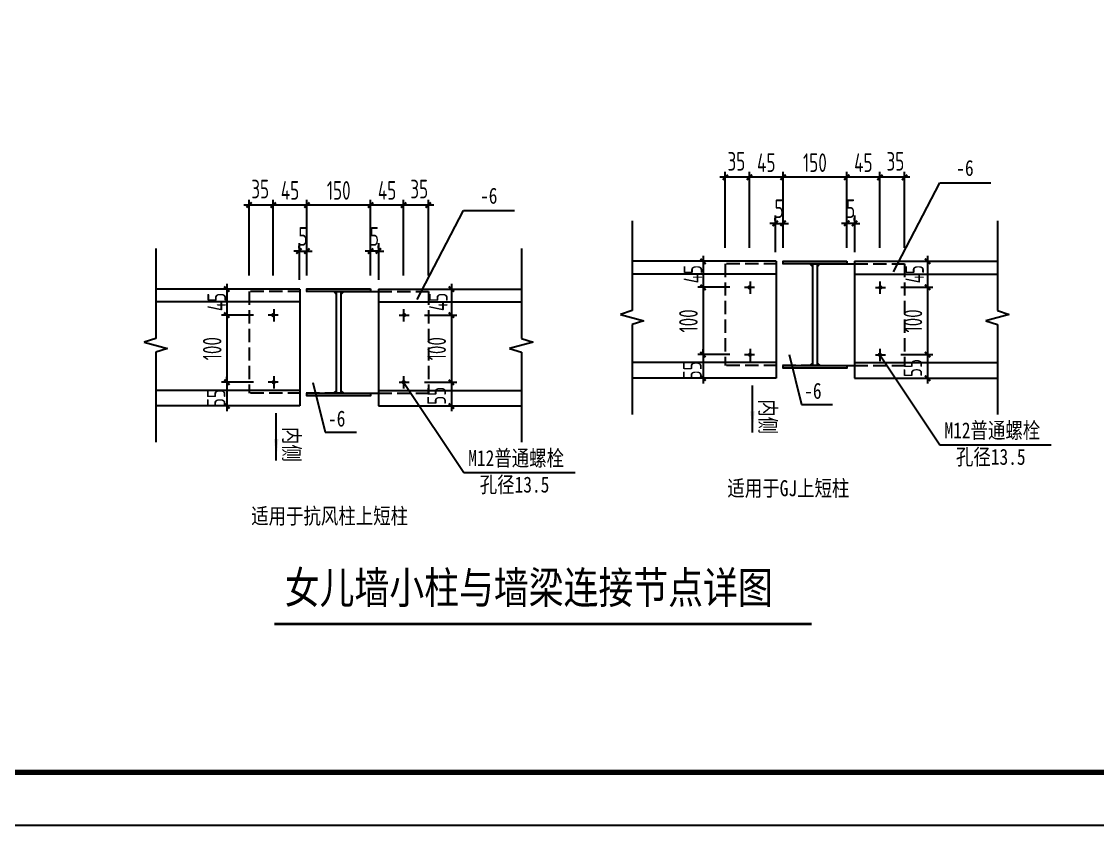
# Model space of a CAD drawing. Extents: x 14475413 to 15955882, y -732572 to -282951.
# Drawn here: x 15846025 to 15866236, y -526225 to -511119 of the extents above; entities that cross this region are included whole.
import ezdxf

# ---------------------------------------------------------------- set-up
doc = ezdxf.new("R2010")
doc.units = 0
doc.header["$LTSCALE"] = 1000
doc.header["$MEASUREMENT"] = 0
doc.linetypes.add('DASH', pattern=[0.35, 0.25, -0.1])
for name, color, linetype in [('3T_WOOD', 21, 'Continuous'), ('OTHER', 7, 'Continuous'), ('PUB_DIM', 3, 'Continuous'), ('PUB_TEXT', 7, 'Continuous'), ('TK', 4, 'Continuous'), ('图层1', 8, 'Continuous'), ('水平支撑', 4, 'Continuous')]:
    doc.layers.add(name, color=color, linetype=linetype)
doc.styles.add('-宋体', font='', dxfattribs={"width": 0.8})
doc.styles.add('TSSD_Dimension', font='Tssdeng.shx', dxfattribs={"width": 0.7, "bigfont": 'hztxt.shx'})
doc.styles.get('-宋体').set_extended_font_data('SimSun')
doc.dimstyles.new('TSSD_20_100', dxfattribs={"dimtxt": 350, "dimasz": 100, "dimexe": 100, "dimexo": 250, "dimgap": 100, "dimtad": 1, "dimdec": 0, "dimlfac": 0.2, "dimzin": 0, "dimdsep": 46, "dimtxsty": 'TSSD_Dimension', "dimblk": 'ARCHTICK', "dimblk1": 'ARCHTICK', "dimblk2": 'ARCHTICK', "dimcen": 0, "dimdle": 100, "dimclrt": 7, "dimadec": 0, "dimazin": 0, "dimtfac": 1, "dimtdec": 0, "dimtix": 1, "dimtmove": 2, "dimatfit": 3, "dimfxl": 0, "dimtolj": 1, "dimtzin": 0, "dimarcsym": 0})

# ---------------------------------------------------------------- blocks, each defined once
blk = doc.blocks.new('_ArchTick')
at = {"color": 0, "linetype": 'ByBlock', "const_width": 0.4}
blk.add_lwpolyline([(-0.5, -0.5), (0.5, 0.5)], dxfattribs=at)
blk = doc.blocks.new('*D534')
at = {"layer": 'Defpoints', "color": 0}
for p in [(15861527, -514046), (15861527, -515620), (15862148, -515620)]:
    blk.add_point(p, dxfattribs=at)
at = {"layer": 'PUB_DIM', "color": 0, "lineweight": -2}
for p, q in [((15861527, -515370), (15861527, -513946)), ((15862148, -515370), (15862148, -513946)), ((15862248, -514046), (15861427, -514046))]:
    blk.add_line(p, q, dxfattribs=at)
at = {"layer": 'PUB_DIM', "color": 0, "lineweight": -2, "xscale": 100, "yscale": 100, "zscale": 100, "rotation": 180}
blk.add_blockref('_ArchTick', (15861527, -514046), dxfattribs=at)
at = {"layer": 'PUB_DIM', "color": 0, "lineweight": -2, "xscale": 100, "yscale": 100, "zscale": 100}
blk.add_blockref('_ArchTick', (15862148, -514046), dxfattribs=at)
at = {"layer": 'PUB_DIM', "color": 7, "insert": (15861838, -513771), "char_height": 350, "attachment_point": 5, "style": 'TSSD_Dimension'}
blk.add_mtext('\\A1;45', dxfattribs=at)
blk = doc.blocks.new('*D535')
at = {"layer": 'Defpoints', "color": 0}
for p in [(15862148, -514046), (15862148, -515620), (15862612, -515620)]:
    blk.add_point(p, dxfattribs=at)
at = {"layer": 'PUB_DIM', "color": 0, "lineweight": -2}
for p, q in [((15862148, -515370), (15862148, -513946)), ((15862612, -515370), (15862612, -513946)), ((15862712, -514046), (15862048, -514046))]:
    blk.add_line(p, q, dxfattribs=at)
at = {"layer": 'PUB_DIM', "color": 0, "lineweight": -2, "xscale": 100, "yscale": 100, "zscale": 100, "rotation": 180}
blk.add_blockref('_ArchTick', (15862148, -514046), dxfattribs=at)
at = {"layer": 'PUB_DIM', "color": 0, "lineweight": -2, "xscale": 100, "yscale": 100, "zscale": 100}
blk.add_blockref('_ArchTick', (15862612, -514046), dxfattribs=at)
at = {"layer": 'PUB_DIM', "color": 7, "insert": (15862440, -513746), "char_height": 350, "attachment_point": 5, "style": 'TSSD_Dimension'}
blk.add_mtext('\\A1;35', dxfattribs=at)
blk = doc.blocks.new('*D536')
at = {"layer": 'Defpoints', "color": 0}
for p in [(15859245, -514046), (15859245, -515620), (15859699, -515620)]:
    blk.add_point(p, dxfattribs=at)
at = {"layer": 'PUB_DIM', "color": 0, "lineweight": -2}
for p, q in [((15859245, -515370), (15859245, -513946)), ((15859699, -515370), (15859699, -513946)), ((15859799, -514046), (15859145, -514046))]:
    blk.add_line(p, q, dxfattribs=at)
at = {"layer": 'PUB_DIM', "color": 0, "lineweight": -2, "xscale": 100, "yscale": 100, "zscale": 100}
for p, rotation in [((15859245, -514046), 179.9999999981185), ((15859699, -514046), 359.9999999981185)]:
    blk.add_blockref('_ArchTick', p, dxfattribs=dict(at, rotation=rotation))
at = {"layer": 'PUB_DIM', "color": 7, "insert": (15859453, -513746), "char_height": 350, "attachment_point": 5, "rotation": 360, "style": 'TSSD_Dimension'}
blk.add_mtext('\\A1;35', dxfattribs=at)
blk = doc.blocks.new('*D537')
at = {"layer": 'Defpoints', "color": 0}
for p in [(15859699, -514046), (15859699, -515620), (15860330, -515620)]:
    blk.add_point(p, dxfattribs=at)
at = {"layer": 'PUB_DIM', "color": 0, "lineweight": -2}
for p, q in [((15859699, -515370), (15859699, -513946)), ((15860330, -515370), (15860330, -513946)), ((15860430, -514046), (15859599, -514046))]:
    blk.add_line(p, q, dxfattribs=at)
at = {"layer": 'PUB_DIM', "color": 0, "lineweight": -2, "xscale": 100, "yscale": 100, "zscale": 100}
for p, rotation in [((15859699, -514046), 180.0000000013527), ((15860330, -514046), 1.352677969634897e-09)]:
    blk.add_blockref('_ArchTick', p, dxfattribs=dict(at, rotation=rotation))
at = {"layer": 'PUB_DIM', "color": 7, "insert": (15860014, -513771), "char_height": 350, "attachment_point": 5, "rotation": 0, "style": 'TSSD_Dimension'}
blk.add_mtext('\\A1;45', dxfattribs=at)
blk = doc.blocks.new('*D538')
at = {"layer": 'Defpoints', "color": 0}
for p in [(15860330, -514046), (15860330, -515620), (15861527, -515620)]:
    blk.add_point(p, dxfattribs=at)
at = {"layer": 'PUB_DIM', "color": 0, "lineweight": -2}
for p, q in [((15860330, -515370), (15860330, -513946)), ((15861527, -515370), (15861527, -513946)), ((15861627, -514046), (15860230, -514046))]:
    blk.add_line(p, q, dxfattribs=at)
at = {"layer": 'PUB_DIM', "color": 0, "lineweight": -2, "xscale": 100, "yscale": 100, "zscale": 100}
for p, rotation in [((15860330, -514046), 179.9999999985741), ((15861527, -514046), 359.9999999985741)]:
    blk.add_blockref('_ArchTick', p, dxfattribs=dict(at, rotation=rotation))
at = {"layer": 'PUB_DIM', "color": 7, "insert": (15860928, -513771), "char_height": 350, "attachment_point": 5, "rotation": 360, "style": 'TSSD_Dimension'}
blk.add_mtext('\\A1;150', dxfattribs=at)
blk = doc.blocks.new('_ARROW')
blk.add_solid([(0, 0), (-1, 0.1), (-1, -0.1)])
blk = doc.blocks.new('*D542')
at = {"layer": 'Defpoints', "color": 0}
for p in [(15859580, -515624), (15858827, -516113), (15859580, -516113)]:
    blk.add_point(p, dxfattribs=at)
at = {"layer": 'PUB_DIM', "color": 0, "lineweight": -2}
for p, q in [((15858827, -515524), (15858827, -516213)), ((15859330, -515624), (15858727, -515624)), ((15859330, -516113), (15858727, -516113))]:
    blk.add_line(p, q, dxfattribs=at)
at = {"layer": 'PUB_DIM', "color": 0, "lineweight": -2, "xscale": 100, "yscale": 100, "zscale": 100}
for p, rotation in [((15858827, -515624), 90), ((15858827, -516113), 270)]:
    blk.add_blockref('_ArchTick', p, dxfattribs=dict(at, rotation=rotation))
at = {"layer": 'PUB_DIM', "color": 7, "insert": (15858637, -515867), "char_height": 350, "attachment_point": 5, "rotation": 90, "style": 'TSSD_Dimension'}
blk.add_mtext('\\A1;45', dxfattribs=at)
blk = doc.blocks.new('*D543')
at = {"layer": 'Defpoints', "color": 0}
for p in [(15862291, -515624), (15862291, -516113), (15863044, -516113)]:
    blk.add_point(p, dxfattribs=at)
at = {"layer": 'PUB_DIM', "color": 0, "lineweight": -2}
for p, q in [((15863044, -515524), (15863044, -516213)), ((15862541, -515624), (15863144, -515624)), ((15862541, -516113), (15863144, -516113))]:
    blk.add_line(p, q, dxfattribs=at)
at = {"layer": 'PUB_DIM', "color": 0, "lineweight": -2, "xscale": 100, "yscale": 100, "zscale": 100}
for p, rotation in [((15863044, -515624), 90), ((15863044, -516113), 270)]:
    blk.add_blockref('_ArchTick', p, dxfattribs=dict(at, rotation=rotation))
at = {"layer": 'PUB_DIM', "color": 7, "insert": (15862800, -515867), "char_height": 350, "attachment_point": 5, "rotation": 90, "style": 'TSSD_Dimension'}
blk.add_mtext('\\A1;45', dxfattribs=at)
blk = doc.blocks.new('*D544')
at = {"layer": 'Defpoints', "color": 0}
for p in [(15861527, -514911), (15861527, -515105), (15861674, -515105)]:
    blk.add_point(p, dxfattribs=at)
at = {"layer": 'PUB_DIM', "color": 0, "lineweight": -2}
for p, q in [((15861527, -514911), (15861427, -514911)), ((15861527, -514855), (15861527, -514811)), ((15861674, -514911), (15861527, -514911)), ((15861674, -514855), (15861674, -514811)), ((15861674, -514911), (15861774, -514911))]:
    blk.add_line(p, q, dxfattribs=at)
at = {"layer": 'PUB_DIM', "color": 0, "lineweight": -2, "xscale": 100, "yscale": 100, "zscale": 100}
blk.add_blockref('_ArchTick', (15861527, -514911), dxfattribs=at)
at = {"layer": 'PUB_DIM', "color": 0, "lineweight": -2, "xscale": 100, "yscale": 100, "zscale": 100, "rotation": 180}
blk.add_blockref('_ArchTick', (15861674, -514911), dxfattribs=at)
at = {"layer": 'PUB_DIM', "color": 7, "insert": (15861600, -514636), "char_height": 350, "attachment_point": 5, "style": 'TSSD_Dimension'}
blk.add_mtext('\\A1;5', dxfattribs=at)
blk = doc.blocks.new('*D545')
at = {"layer": 'Defpoints', "color": 0}
for p in [(15860330, -514911), (15860183, -515105), (15860330, -515105)]:
    blk.add_point(p, dxfattribs=at)
at = {"layer": 'PUB_DIM', "color": 0, "lineweight": -2}
for p, q in [((15860183, -514911), (15860083, -514911)), ((15860183, -514855), (15860183, -514811)), ((15860183, -514911), (15860330, -514911)), ((15860330, -514855), (15860330, -514811)), ((15860330, -514911), (15860430, -514911))]:
    blk.add_line(p, q, dxfattribs=at)
at = {"layer": 'PUB_DIM', "color": 0, "lineweight": -2, "xscale": 100, "yscale": 100, "zscale": 100}
blk.add_blockref('_ArchTick', (15860183, -514911), dxfattribs=at)
at = {"layer": 'PUB_DIM', "color": 0, "lineweight": -2, "xscale": 100, "yscale": 100, "zscale": 100, "rotation": 180}
blk.add_blockref('_ArchTick', (15860330, -514911), dxfattribs=at)
at = {"layer": 'PUB_DIM', "color": 7, "insert": (15860256, -514636), "char_height": 350, "attachment_point": 5, "style": 'TSSD_Dimension'}
blk.add_mtext('\\A1;5', dxfattribs=at)
blk = doc.blocks.new('*D546')
at = {"layer": 'Defpoints', "color": 0}
for p in [(15859580, -517377), (15858827, -517821), (15859580, -517821)]:
    blk.add_point(p, dxfattribs=at)
at = {"layer": 'PUB_DIM', "color": 0, "lineweight": -2}
for p, q in [((15859330, -517377), (15858727, -517377)), ((15858827, -517377), (15858827, -517277)), ((15858827, -517377), (15858827, -517821)), ((15859330, -517821), (15858727, -517821)), ((15858827, -517821), (15858827, -517921))]:
    blk.add_line(p, q, dxfattribs=at)
at = {"layer": 'PUB_DIM', "color": 0, "lineweight": -2, "xscale": 100, "yscale": 100, "zscale": 100}
for p, rotation in [((15858827, -517377), 270), ((15858827, -517821), 90)]:
    blk.add_blockref('_ArchTick', p, dxfattribs=dict(at, rotation=rotation))
at = {"layer": 'PUB_DIM', "color": 7, "insert": (15858626, -517673), "char_height": 350, "attachment_point": 5, "rotation": 90, "style": 'TSSD_Dimension'}
blk.add_mtext('\\A1;55', dxfattribs=at)
blk = doc.blocks.new('*D547')
at = {"layer": 'Defpoints', "color": 0}
for p in [(15862291, -517377), (15862291, -517821), (15863044, -517821)]:
    blk.add_point(p, dxfattribs=at)
at = {"layer": 'PUB_DIM', "color": 0, "lineweight": -2}
for p, q in [((15862541, -517377), (15863144, -517377)), ((15863044, -517277), (15863044, -517921)), ((15862541, -517821), (15863144, -517821))]:
    blk.add_line(p, q, dxfattribs=at)
at = {"layer": 'PUB_DIM', "color": 0, "lineweight": -2, "xscale": 100, "yscale": 100, "zscale": 100}
for p, rotation in [((15863044, -517377), 90), ((15863044, -517821), 270)]:
    blk.add_blockref('_ArchTick', p, dxfattribs=dict(at, rotation=rotation))
at = {"layer": 'PUB_DIM', "color": 7, "insert": (15862767, -517629), "char_height": 350, "attachment_point": 5, "rotation": 90, "style": 'TSSD_Dimension'}
blk.add_mtext('\\A1;55', dxfattribs=at)
blk = doc.blocks.new('*D548')
at = {"layer": 'Defpoints', "color": 0}
for p in [(15862291, -516113), (15862291, -517377), (15863044, -517377)]:
    blk.add_point(p, dxfattribs=at)
at = {"layer": 'PUB_DIM', "color": 0, "lineweight": -2}
for p, q in [((15862541, -516113), (15863144, -516113)), ((15863044, -516013), (15863044, -517477)), ((15862541, -517377), (15863144, -517377))]:
    blk.add_line(p, q, dxfattribs=at)
at = {"layer": 'PUB_DIM', "color": 0, "lineweight": -2, "xscale": 100, "yscale": 100, "zscale": 100}
for p, rotation in [((15863044, -516113), 90), ((15863044, -517377), 270)]:
    blk.add_blockref('_ArchTick', p, dxfattribs=dict(at, rotation=rotation))
at = {"layer": 'PUB_DIM', "color": 7, "insert": (15862769, -516745), "char_height": 350, "attachment_point": 5, "rotation": 90, "style": 'TSSD_Dimension'}
blk.add_mtext('\\A1;100', dxfattribs=at)
blk = doc.blocks.new('*D549')
at = {"layer": 'Defpoints', "color": 0}
for p in [(15859580, -516113), (15858827, -517377), (15859580, -517377)]:
    blk.add_point(p, dxfattribs=at)
at = {"layer": 'PUB_DIM', "color": 0, "lineweight": -2}
for p, q in [((15859330, -516113), (15858727, -516113)), ((15858827, -516013), (15858827, -517477)), ((15859330, -517377), (15858727, -517377))]:
    blk.add_line(p, q, dxfattribs=at)
at = {"layer": 'PUB_DIM', "color": 0, "lineweight": -2, "xscale": 100, "yscale": 100, "zscale": 100}
for p, rotation in [((15858827, -516113), 90), ((15858827, -517377), 270)]:
    blk.add_blockref('_ArchTick', p, dxfattribs=dict(at, rotation=rotation))
at = {"layer": 'PUB_DIM', "color": 7, "insert": (15858552, -516745), "char_height": 350, "attachment_point": 5, "rotation": 90, "style": 'TSSD_Dimension'}
blk.add_mtext('\\A1;100', dxfattribs=at)
blk = doc.blocks.new('*D553')
at = {"layer": 'Defpoints', "color": 0}
for p in [(15853346, -516634), (15853346, -517898), (15854099, -517898)]:
    blk.add_point(p, dxfattribs=at)
at = {"layer": 'PUB_DIM', "color": 0, "lineweight": -2}
for p, q in [((15854099, -516534), (15854099, -517998)), ((15853596, -516634), (15854199, -516634)), ((15853596, -517898), (15854199, -517898))]:
    blk.add_line(p, q, dxfattribs=at)
at = {"layer": 'PUB_DIM', "color": 0, "lineweight": -2, "xscale": 100, "yscale": 100, "zscale": 100}
for p, rotation in [((15854099, -516634), 90), ((15854099, -517898), 270)]:
    blk.add_blockref('_ArchTick', p, dxfattribs=dict(at, rotation=rotation))
at = {"layer": 'PUB_DIM', "color": 7, "insert": (15853824, -517266), "char_height": 350, "attachment_point": 5, "rotation": 90, "style": 'TSSD_Dimension'}
blk.add_mtext('\\A1;100', dxfattribs=at)
blk = doc.blocks.new('*D554')
at = {"layer": 'Defpoints', "color": 0}
for p in [(15853346, -517898), (15853346, -518343), (15854099, -518343)]:
    blk.add_point(p, dxfattribs=at)
at = {"layer": 'PUB_DIM', "color": 0, "lineweight": -2}
for p, q in [((15853596, -517898), (15854199, -517898)), ((15854099, -517798), (15854099, -518443)), ((15853596, -518343), (15854199, -518343))]:
    blk.add_line(p, q, dxfattribs=at)
at = {"layer": 'PUB_DIM', "color": 0, "lineweight": -2, "xscale": 100, "yscale": 100, "zscale": 100}
for p, rotation in [((15854099, -517898), 90), ((15854099, -518343), 270)]:
    blk.add_blockref('_ArchTick', p, dxfattribs=dict(at, rotation=rotation))
at = {"layer": 'PUB_DIM', "color": 7, "insert": (15853822, -518151), "char_height": 350, "attachment_point": 5, "rotation": 90, "style": 'TSSD_Dimension'}
blk.add_mtext('\\A1;55', dxfattribs=at)
blk = doc.blocks.new('*D555')
at = {"layer": 'Defpoints', "color": 0}
for p in [(15853346, -516146), (15853346, -516634), (15854099, -516634)]:
    blk.add_point(p, dxfattribs=at)
at = {"layer": 'PUB_DIM', "color": 0, "lineweight": -2}
for p, q in [((15853596, -516146), (15854199, -516146)), ((15854099, -516046), (15854099, -516734)), ((15853596, -516634), (15854199, -516634))]:
    blk.add_line(p, q, dxfattribs=at)
at = {"layer": 'PUB_DIM', "color": 0, "lineweight": -2, "xscale": 100, "yscale": 100, "zscale": 100}
for p, rotation in [((15854099, -516146), 90), ((15854099, -516634), 270)]:
    blk.add_blockref('_ArchTick', p, dxfattribs=dict(at, rotation=rotation))
at = {"layer": 'PUB_DIM', "color": 7, "insert": (15853855, -516388), "char_height": 350, "attachment_point": 5, "rotation": 90, "style": 'TSSD_Dimension'}
blk.add_mtext('\\A1;45', dxfattribs=at)
blk = doc.blocks.new('*D429')
at = {"layer": 'Defpoints', "color": 0}
for p in [(15850635, -516634), (15849882, -517898), (15850635, -517898)]:
    blk.add_point(p, dxfattribs=at)
at = {"layer": 'PUB_DIM', "color": 0, "lineweight": -2}
for p, q in [((15849882, -516534), (15849882, -517998)), ((15850385, -516634), (15849782, -516634)), ((15850385, -517898), (15849782, -517898))]:
    blk.add_line(p, q, dxfattribs=at)
at = {"layer": 'PUB_DIM', "color": 0, "lineweight": -2, "xscale": 100, "yscale": 100, "zscale": 100}
for p, rotation in [((15849882, -516634), 90), ((15849882, -517898), 270)]:
    blk.add_blockref('_ArchTick', p, dxfattribs=dict(at, rotation=rotation))
at = {"layer": 'PUB_DIM', "color": 7, "insert": (15849607, -517266), "char_height": 350, "attachment_point": 5, "rotation": 90, "style": 'TSSD_Dimension'}
blk.add_mtext('\\A1;100', dxfattribs=at)
blk = doc.blocks.new('*D430')
at = {"layer": 'Defpoints', "color": 0}
for p in [(15850635, -517898), (15849882, -518343), (15850635, -518343)]:
    blk.add_point(p, dxfattribs=at)
at = {"layer": 'PUB_DIM', "color": 0, "lineweight": -2}
for p, q in [((15850385, -517898), (15849782, -517898)), ((15849882, -517898), (15849882, -517798)), ((15849882, -517898), (15849882, -518343)), ((15850385, -518343), (15849782, -518343)), ((15849882, -518343), (15849882, -518443))]:
    blk.add_line(p, q, dxfattribs=at)
at = {"layer": 'PUB_DIM', "color": 0, "lineweight": -2, "xscale": 100, "yscale": 100, "zscale": 100}
for p, rotation in [((15849882, -517898), 270), ((15849882, -518343), 90)]:
    blk.add_blockref('_ArchTick', p, dxfattribs=dict(at, rotation=rotation))
at = {"layer": 'PUB_DIM', "color": 7, "insert": (15849681, -518195), "char_height": 350, "attachment_point": 5, "rotation": 90, "style": 'TSSD_Dimension'}
blk.add_mtext('\\A1;55', dxfattribs=at)
blk = doc.blocks.new('*D431')
at = {"layer": 'Defpoints', "color": 0}
for p in [(15850635, -516146), (15849882, -516634), (15850635, -516634)]:
    blk.add_point(p, dxfattribs=at)
at = {"layer": 'PUB_DIM', "color": 0, "lineweight": -2}
for p, q in [((15850385, -516146), (15849782, -516146)), ((15849882, -516046), (15849882, -516734)), ((15850385, -516634), (15849782, -516634))]:
    blk.add_line(p, q, dxfattribs=at)
at = {"layer": 'PUB_DIM', "color": 0, "lineweight": -2, "xscale": 100, "yscale": 100, "zscale": 100}
for p, rotation in [((15849882, -516146), 90), ((15849882, -516634), 270)]:
    blk.add_blockref('_ArchTick', p, dxfattribs=dict(at, rotation=rotation))
at = {"layer": 'PUB_DIM', "color": 7, "insert": (15849692, -516388), "char_height": 350, "attachment_point": 5, "rotation": 90, "style": 'TSSD_Dimension'}
blk.add_mtext('\\A1;45', dxfattribs=at)
blk = doc.blocks.new('*D432')
at = {"layer": 'Defpoints', "color": 0}
for p in [(15851385, -514567), (15851385, -516142), (15852582, -516142)]:
    blk.add_point(p, dxfattribs=at)
at = {"layer": 'PUB_DIM', "color": 0, "lineweight": -2}
for p, q in [((15851385, -515892), (15851385, -514467)), ((15852582, -515892), (15852582, -514467)), ((15852682, -514567), (15851285, -514567))]:
    blk.add_line(p, q, dxfattribs=at)
at = {"layer": 'PUB_DIM', "color": 0, "lineweight": -2, "xscale": 100, "yscale": 100, "zscale": 100}
for p, rotation in [((15851385, -514567), 179.999999999287), ((15852582, -514567), 359.999999999287)]:
    blk.add_blockref('_ArchTick', p, dxfattribs=dict(at, rotation=rotation))
at = {"layer": 'PUB_DIM', "color": 7, "insert": (15851983, -514292), "char_height": 350, "attachment_point": 5, "style": 'TSSD_Dimension'}
blk.add_mtext('\\A1;150', dxfattribs=at)
blk = doc.blocks.new('*D433')
at = {"layer": 'Defpoints', "color": 0}
for p in [(15850753, -514567), (15850753, -516142), (15851385, -516142)]:
    blk.add_point(p, dxfattribs=at)
at = {"layer": 'PUB_DIM', "color": 0, "lineweight": -2}
for p, q in [((15850753, -515892), (15850753, -514467)), ((15851385, -515892), (15851385, -514467)), ((15851485, -514567), (15850653, -514567))]:
    blk.add_line(p, q, dxfattribs=at)
at = {"layer": 'PUB_DIM', "color": 0, "lineweight": -2, "xscale": 100, "yscale": 100, "zscale": 100, "rotation": 180}
blk.add_blockref('_ArchTick', (15850753, -514567), dxfattribs=at)
at = {"layer": 'PUB_DIM', "color": 0, "lineweight": -2, "xscale": 100, "yscale": 100, "zscale": 100}
blk.add_blockref('_ArchTick', (15851385, -514567), dxfattribs=at)
at = {"layer": 'PUB_DIM', "color": 7, "insert": (15851069, -514292), "char_height": 350, "attachment_point": 5, "style": 'TSSD_Dimension'}
blk.add_mtext('\\A1;45', dxfattribs=at)
blk = doc.blocks.new('*D434')
at = {"layer": 'Defpoints', "color": 0}
for p in [(15850300, -514567), (15850300, -516142), (15850753, -516142)]:
    blk.add_point(p, dxfattribs=at)
at = {"layer": 'PUB_DIM', "color": 0, "lineweight": -2}
for p, q in [((15850300, -515892), (15850300, -514467)), ((15850753, -515892), (15850753, -514467)), ((15850853, -514567), (15850200, -514567))]:
    blk.add_line(p, q, dxfattribs=at)
at = {"layer": 'PUB_DIM', "color": 0, "lineweight": -2, "xscale": 100, "yscale": 100, "zscale": 100, "rotation": 180}
blk.add_blockref('_ArchTick', (15850300, -514567), dxfattribs=at)
at = {"layer": 'PUB_DIM', "color": 0, "lineweight": -2, "xscale": 100, "yscale": 100, "zscale": 100}
blk.add_blockref('_ArchTick', (15850753, -514567), dxfattribs=at)
at = {"layer": 'PUB_DIM', "color": 7, "insert": (15850508, -514267), "char_height": 350, "attachment_point": 5, "style": 'TSSD_Dimension'}
blk.add_mtext('\\A1;35', dxfattribs=at)
blk = doc.blocks.new('*D435')
at = {"layer": 'Defpoints', "color": 0}
for p in [(15853203, -514567), (15853203, -516142), (15853667, -516142)]:
    blk.add_point(p, dxfattribs=at)
at = {"layer": 'PUB_DIM', "color": 0, "lineweight": -2}
for p, q in [((15853203, -515892), (15853203, -514467)), ((15853667, -515892), (15853667, -514467)), ((15853767, -514567), (15853103, -514567))]:
    blk.add_line(p, q, dxfattribs=at)
at = {"layer": 'PUB_DIM', "color": 0, "lineweight": -2, "xscale": 100, "yscale": 100, "zscale": 100}
for p, rotation in [((15853203, -514567), 180.0000000018392), ((15853667, -514567), 1.839248753299216e-09)]:
    blk.add_blockref('_ArchTick', p, dxfattribs=dict(at, rotation=rotation))
at = {"layer": 'PUB_DIM', "color": 7, "insert": (15853495, -514267), "char_height": 350, "attachment_point": 5, "rotation": 0, "style": 'TSSD_Dimension'}
blk.add_mtext('\\A1;35', dxfattribs=at)
blk = doc.blocks.new('*D436')
at = {"layer": 'Defpoints', "color": 0}
for p in [(15852582, -514567), (15852582, -516142), (15853203, -516142)]:
    blk.add_point(p, dxfattribs=at)
at = {"layer": 'PUB_DIM', "color": 0, "lineweight": -2}
for p, q in [((15852582, -515892), (15852582, -514467)), ((15853203, -515892), (15853203, -514467)), ((15853303, -514567), (15852482, -514567))]:
    blk.add_line(p, q, dxfattribs=at)
at = {"layer": 'PUB_DIM', "color": 0, "lineweight": -2, "xscale": 100, "yscale": 100, "zscale": 100}
for p, rotation in [((15852582, -514567), 179.9999999986246), ((15853203, -514567), 359.9999999986247)]:
    blk.add_blockref('_ArchTick', p, dxfattribs=dict(at, rotation=rotation))
at = {"layer": 'PUB_DIM', "color": 7, "insert": (15852892, -514292), "char_height": 350, "attachment_point": 5, "rotation": 360, "style": 'TSSD_Dimension'}
blk.add_mtext('\\A1;45', dxfattribs=at)
blk = doc.blocks.new('*D437')
at = {"layer": 'Defpoints', "color": 0}
for p in [(15851385, -515432), (15851238, -515626), (15851385, -515626)]:
    blk.add_point(p, dxfattribs=at)
at = {"layer": 'PUB_DIM', "color": 0, "lineweight": -2}
for p, q in [((15851238, -515376), (15851238, -515332)), ((15851385, -515376), (15851385, -515332)), ((15851238, -515432), (15851138, -515432)), ((15851238, -515432), (15851385, -515432)), ((15851385, -515432), (15851485, -515432))]:
    blk.add_line(p, q, dxfattribs=at)
at = {"layer": 'PUB_DIM', "color": 0, "lineweight": -2, "xscale": 100, "yscale": 100, "zscale": 100}
blk.add_blockref('_ArchTick', (15851238, -515432), dxfattribs=at)
at = {"layer": 'PUB_DIM', "color": 0, "lineweight": -2, "xscale": 100, "yscale": 100, "zscale": 100, "rotation": 180}
blk.add_blockref('_ArchTick', (15851385, -515432), dxfattribs=at)
at = {"layer": 'PUB_DIM', "color": 7, "insert": (15851311, -515157), "char_height": 350, "attachment_point": 5, "style": 'TSSD_Dimension'}
blk.add_mtext('\\A1;5', dxfattribs=at)
blk = doc.blocks.new('*D438')
at = {"layer": 'Defpoints', "color": 0}
for p in [(15852582, -515432), (15852582, -515626), (15852729, -515626)]:
    blk.add_point(p, dxfattribs=at)
at = {"layer": 'PUB_DIM', "color": 0, "lineweight": -2}
for p, q in [((15852582, -515376), (15852582, -515332)), ((15852729, -515376), (15852729, -515332)), ((15852582, -515432), (15852482, -515432)), ((15852729, -515432), (15852582, -515432)), ((15852729, -515432), (15852829, -515432))]:
    blk.add_line(p, q, dxfattribs=at)
at = {"layer": 'PUB_DIM', "color": 0, "lineweight": -2, "xscale": 100, "yscale": 100, "zscale": 100}
blk.add_blockref('_ArchTick', (15852582, -515432), dxfattribs=at)
at = {"layer": 'PUB_DIM', "color": 0, "lineweight": -2, "xscale": 100, "yscale": 100, "zscale": 100, "rotation": 180}
blk.add_blockref('_ArchTick', (15852729, -515432), dxfattribs=at)
at = {"layer": 'PUB_DIM', "color": 7, "insert": (15852655, -515157), "char_height": 350, "attachment_point": 5, "style": 'TSSD_Dimension'}
blk.add_mtext('\\A1;5', dxfattribs=at)
blk = doc.blocks.new('GeYuanFrame_50455578', base_point=(20.09, 4.53))
at = {"layer": 'TK'}
blk.add_lwpolyline([(20.09, 4.53), (20.09, 598.53), (861.09, 598.53), (861.09, 4.53)], close=True, dxfattribs=at)
at = {"layer": 'TK', "const_width": 1}
blk.add_lwpolyline([(45.09, 588.53), (851.09, 588.53), (851.09, 14.53), (45.09, 14.53)], close=True, dxfattribs=at)

msp = doc.modelspace()

# ---------------------------------------------------------------- linework, layer by layer
at = {"layer": 'OTHER'}
for p, q in [((15857494.5, -514861.4), (15857494.5, -516551.1)), ((15864359.3, -514861.4), (15864359.3, -516551.1)), ((15848549.5, -515382.9), (15848549.5, -517072.6)), ((15855414.2, -515382.9), (15855414.2, -517072.6)), ((15857494.5, -516551.1), (15857274.5, -516621.1)), ((15864359.3, -516551.1), (15864579.3, -516621.1)), ((15857274.5, -516621.1), (15857714.5, -516741.1)), ((15857714.5, -516741.1), (15857494.5, -516811.1)), ((15864579.3, -516621.1), (15864139.3, -516741.1)), ((15864139.3, -516741.1), (15864359.3, -516811.1)), ((15857494.5, -516811.1), (15857494.5, -518500.8)), ((15864359.3, -516811.1), (15864359.3, -518500.8)), ((15848549.5, -517072.6), (15848329.5, -517142.6)), ((15848329.5, -517142.6), (15848769.5, -517262.6)), ((15855634.2, -517142.6), (15855194.2, -517262.6)), ((15855414.2, -517072.6), (15855634.2, -517142.6)), ((15848769.5, -517262.6), (15848549.5, -517332.6)), ((15848549.5, -517332.6), (15848549.5, -519022.3)), ((15855194.2, -517262.6), (15855414.2, -517332.6)), ((15855414.2, -517332.6), (15855414.2, -519022.3))]:
    msp.add_line(p, q, dxfattribs=at)
at = {"layer": 'PUB_DIM'}
msp.add_line((15861673.8, -517527.4), (15864359.3, -517527.4), dxfattribs=at)
for points in [[(15859755.2, -518842.8), (15859755.2, -517958.5)], [(15850810.1, -519364.3), (15850810.1, -518480)]]:
    msp.add_lwpolyline(points, dxfattribs=at)
at = {"layer": '图层1'}
for p, q in [((15862401.5, -515822.8), (15863273.7, -514147.9)), ((15863273.7, -514147.9), (15864231.4, -514147.9)), ((15853456.4, -516344.3), (15854328.6, -514669.3)), ((15854328.6, -514669.3), (15855286.3, -514669.3)), ((15860442.6, -517378), (15860676.4, -518312.6)), ((15862147.9, -517379.5), (15863277.4, -519072)), ((15851497.6, -517899.5), (15851731.4, -518834.1)), ((15853202.9, -517895.6), (15854332.4, -519593.5)), ((15860676.4, -518312.6), (15861260.9, -518312.6)), ((15851731.4, -518834.1), (15852315.9, -518834.1)), ((15863277.4, -519072), (15865367, -519072)), ((15854332.4, -519593.5), (15856421.9, -519593.5))]:
    msp.add_line(p, q, dxfattribs=at)
at = {"layer": '水平支撑'}
for p, q in [((15860183.1, -514760.8), (15860183.1, -515449.5)), ((15861673.8, -514760.8), (15861673.8, -515449.5)), ((15851238, -515282.3), (15851238, -515970.9)), ((15852728.7, -515282.3), (15852728.7, -515970.9)), ((15860197.5, -515624.2), (15857511.7, -515624.2)), ((15860197.5, -515624.2), (15860197.5, -515773.3)), ((15860833.6, -515669.6), (15860889, -515726.3)), ((15860937.4, -515669.6), (15861673.8, -515669.6)), ((15861023.2, -515669.6), (15860967.9, -515726.3)), ((15861673.8, -515624.2), (15861673.8, -515773.3)), ((15861673.8, -515624.2), (15864359.5, -515624.2)), ((15860197.5, -515866.5), (15857511.7, -515866.5)), ((15860197.5, -515773.3), (15860197.5, -517685.5)), ((15860197.5, -515773.3), (15860197.5, -517685.5)), ((15861673.8, -515773.3), (15861673.8, -517685.5)), ((15861673.8, -515866.5), (15864359.5, -515866.5)), ((15851252.4, -516145.6), (15848566.7, -516145.6)), ((15851252.4, -516145.6), (15851252.4, -516294.8)), ((15852728.7, -516145.6), (15855414.4, -516145.6)), ((15852728.7, -516145.6), (15852728.7, -516294.8)), ((15859792.2, -516115.6), (15859604.8, -516115.6)), ((15859792.2, -516115.6), (15859604.8, -516115.6)), ((15859708.9, -516005.1), (15859708.9, -516236.9)), ((15862064.7, -516115.6), (15862252, -516115.6)), ((15862147.9, -516005.1), (15862147.9, -516236.9)), ((15851252.4, -516294.8), (15851252.4, -518207)), ((15851252.4, -516294.8), (15851252.4, -518207)), ((15851888.5, -516191.1), (15851943.9, -516247.8)), ((15851992.3, -516191.1), (15852728.7, -516191.1)), ((15852078.2, -516191.1), (15852022.8, -516247.8)), ((15852728.7, -516294.8), (15852728.7, -518207)), ((15851252.4, -516388), (15848566.7, -516388)), ((15850763.9, -516524.4), (15850763.9, -516756.1)), ((15852728.7, -516388), (15855414.4, -516388)), ((15853202.9, -516524.4), (15853202.9, -516756.1)), ((15850847.1, -516634.9), (15850659.7, -516634.9)), ((15850847.1, -516634.9), (15850659.7, -516634.9)), ((15853119.6, -516634.9), (15853307, -516634.9)), ((15859792.2, -517379.5), (15859604.8, -517379.5)), ((15859792.2, -517379.5), (15859604.8, -517379.5)), ((15859708.9, -517268.9), (15859708.9, -517500.7)), ((15862064.7, -517379.5), (15862252, -517379.5)), ((15862147.9, -517268.9), (15862147.9, -517500.7)), ((15860197.5, -517527.4), (15857511.9, -517527.4)), ((15860889, -517532.5), (15860830.5, -517581.8)), ((15860937.4, -517581.8), (15861673.8, -517581.8)), ((15860967.9, -517532.5), (15861026.4, -517581.8)), ((15850763.9, -517785.1), (15850763.9, -518016.8)), ((15853202.9, -517785.1), (15853202.9, -518016.8)), ((15860200, -517685.5), (15860200, -517821)), ((15861673.8, -517685.5), (15861673.8, -517821)), ((15850847.1, -517895.6), (15850659.7, -517895.6)), ((15850847.1, -517895.6), (15850659.7, -517895.6)), ((15853119.6, -517895.6), (15853307, -517895.6)), ((15860197.5, -517821), (15857511.9, -517821)), ((15861673.8, -517821), (15864359.3, -517821)), ((15851252.4, -518048.9), (15848566.9, -518048.9)), ((15851943.9, -518053.9), (15851885.4, -518103.3)), ((15851992.3, -518103.3), (15852728.7, -518103.3)), ((15852022.8, -518053.9), (15852081.3, -518103.3)), ((15852728.7, -518048.9), (15855414.2, -518048.9)), ((15851252.4, -518342.5), (15848566.9, -518342.5)), ((15851254.9, -518207), (15851254.9, -518342.5)), ((15852728.7, -518207), (15852728.7, -518342.5)), ((15852728.7, -518342.5), (15855414.2, -518342.5))]:
    msp.add_line(p, q, dxfattribs=at)
at = {"layer": '水平支撑', "linetype": 'DASH'}
for p, q in [((15860919.5, -515669.6), (15859244.7, -515669.6)), ((15859244.7, -515669.6), (15859244.7, -517581.8)), ((15861673.8, -515669.6), (15862612.1, -515669.6)), ((15862612.1, -515669.6), (15862612.1, -517581.8)), ((15850299.6, -516191.1), (15850299.6, -518103.3)), ((15851974.4, -516191.1), (15850299.6, -516191.1)), ((15852728.7, -516191.1), (15853667.1, -516191.1)), ((15853667.1, -516191.1), (15853667.1, -518103.3)), ((15860919.5, -517581.8), (15859244.7, -517581.8)), ((15861673.8, -517581.8), (15862612.1, -517581.8)), ((15851974.4, -518103.3), (15850299.6, -518103.3)), ((15852728.7, -518103.3), (15853667.1, -518103.3))]:
    msp.add_line(p, q, dxfattribs=at)
at = {"layer": '水平支撑'}
for points in [[(15861527.2, -515620.3), (15861527.2, -515669.6), (15860329.7, -515669.6), (15860329.7, -515620.3)], [(15860967.9, -515669.6), (15860967.9, -517581.8), (15860889, -517581.8), (15860889, -515669.6)], [(15852582.1, -516141.8), (15852582.1, -516191.1), (15851384.6, -516191.1), (15851384.6, -516141.8)], [(15852022.8, -516191.1), (15852022.8, -518103.3), (15851943.9, -518103.3), (15851943.9, -516191.1)], [(15861527.2, -517581.8), (15861527.2, -517631.2), (15860329.7, -517631.2), (15860329.7, -517581.8)], [(15852582.1, -518103.3), (15852582.1, -518152.7), (15851384.6, -518152.7), (15851384.6, -518103.3)]]:
    msp.add_lwpolyline(points, close=True, dxfattribs=at)
at = {"layer": '水平支撑', "const_width": 39.8}
for points in [[(15859698.5, -516095.5, -1), (15859698.5, -516135.8, -1)], [(15859698.5, -516095.5, -1), (15859698.5, -516135.8, -1)], [(15862158.4, -516095.5, 1), (15862158.4, -516135.8, 1)], [(15850753.4, -516614.8, -1), (15850753.4, -516655, -1)], [(15850753.4, -516614.8, -1), (15850753.4, -516655, -1)], [(15853213.3, -516614.8, 1), (15853213.3, -516655, 1)], [(15859708.9, -517359.3, -1), (15859708.9, -517399.6, -1)], [(15859708.9, -517359.3, -1), (15859708.9, -517399.6, -1)], [(15862147.9, -517359.3, 1), (15862147.9, -517399.6, 1)], [(15850763.9, -517875.5, -1), (15850763.9, -517915.7, -1)], [(15850763.9, -517875.5, -1), (15850763.9, -517915.7, -1)], [(15853202.9, -517875.5, 1), (15853202.9, -517915.7, 1)]]:
    msp.add_lwpolyline(points, format="xyb", close=True, dxfattribs=at)
at = {"layer": '水平支撑', "const_width": 50}
msp.add_lwpolyline([(15850777, -522440.8), (15860864.3, -522440.8)], dxfattribs=at)

# ---------------------------------------------------------------- block references
at = {"layer": '3T_WOOD', "xscale": 100, "yscale": 100, "zscale": 100}
msp.add_blockref('GeYuanFrame_50455578', (15810125.1, -526225.4), dxfattribs=at)
at = {"layer": 'PUB_DIM', "xscale": 400, "yscale": 400, "zscale": 400, "rotation": 270}
for p in [(15859755.2, -518842.8), (15850810.1, -519364.3)]:
    msp.add_blockref('_ARROW', p, dxfattribs=at)

# ---------------------------------------------------------------- texts
at = {"layer": 'PUB_TEXT', "style": '-宋体', "width": 0.8}
for s, height, p in [('-6', 300, (15863583, -514019.9)), ('-6', 300, (15854637.9, -514541.3)), ('-6', 300, (15860727, -518207.3)), ('-6', 300, (15851781.9, -518728.7)), ('M12普通螺栓', 300, (15863361.1, -518950.7)), ('M12普通螺栓', 300, (15854416.1, -519472.1)), ('孔径13.5', 300, (15863577.2, -519448.3)), ('孔径13.5', 300, (15854632.1, -519969.8)), ('适用于GJ上短柱', 300, (15859284.1, -520038)), ('适用于抗风柱上短柱', 300, (15850339.1, -520559.5)), ('女儿墙小柱与墙梁连接节点详图', 600, (15850969.6, -522056))]:
    msp.add_text(s, height=height, dxfattribs=at).set_placement(p)
for p in [(15859895.3, -518217.3), (15850950.2, -518738.8)]:
    msp.add_text('内侧', height=300, rotation=270, dxfattribs=at).set_placement(p)

# ---------------------------------------------------------------- dimensions: what is measured, and where the dimension line sits
at = {"layer": 'PUB_DIM'}
for base, p1, p2, angle, text, picture, middle in [((15859244.7, -514046), (15859698.5, -515620.3), (15859244.7, -515620.3), 180, '35', '*D536', (15859452.8, -513746)), ((15862147.9, -514046), (15862612.1, -515620.3), (15862147.9, -515620.3), 180, '35', '*D535', (15862440.1, -513746)), ((15850299.7, -514567.5), (15850753.4, -516141.8), (15850299.7, -516141.8), 180, '35', '*D434', (15850507.7, -514267.5)), ((15853202.9, -514567.5), (15853667.1, -516141.8), (15853202.9, -516141.8), 180, '35', '*D435', (15853495, -514267.5)), ((15858827.3, -516113), (15859580.2, -515624.2), (15859580.2, -516113), 270, '45', '*D542', (15858637.1, -515866.5)), ((15863044, -516113), (15862291.1, -515624.2), (15862291.1, -516113), 270, '45', '*D543', (15862800.1, -515866.5)), ((15849882.2, -516634.5), (15850635.1, -516145.6), (15850635.1, -516634.5), 270, '45', '*D431', (15849692.1, -516388)), ((15854098.9, -516634.5), (15853346, -516145.6), (15853346, -516634.5), 270, '45', '*D555', (15853855, -516388)), ((15858827.3, -517821), (15859580.2, -517376.8), (15859580.2, -517821), 270, '55', '*D546', (15858625.8, -517673.1)), ((15863044, -517821), (15862291.1, -517376.8), (15862291.1, -517821), 270, '55', '*D547', (15862767.2, -517629.3)), ((15849882.2, -518342.5), (15850635.1, -517898.3), (15850635.1, -518342.5), 270, '55', '*D430', (15849680.7, -518194.6)), ((15854098.9, -518342.5), (15853346, -517898.3), (15853346, -518342.5), 270, '55', '*D554', (15853822.1, -518150.8))]:
    dim = msp.add_linear_dim(base=base, p1=p1, p2=p2, angle=angle, text=text, dimstyle='TSSD_20_100', dxfattribs=at)
    dim.commit()
    dim.dimension.update_dxf_attribs({"geometry": picture, "text_midpoint": middle, "dimtype": 161})
for p1, p2, distance, text, picture, middle in [((15860329.7, -515620.3), (15859698.5, -515620.3), -1574.3, '45', '*D537', (15860014.1, -513771)), ((15861527.2, -515620.3), (15860329.7, -515620.3), -1574.3, '150', '*D538', (15860928.4, -513771)), ((15862147.9, -515620.3), (15861527.2, -515620.3), -1574.3, '45', '*D534', (15861837.6, -513771)), ((15851384.6, -516141.8), (15850753.4, -516141.8), -1574.3, '45', '*D433', (15851069, -514292.5)), ((15852582.1, -516141.8), (15851384.6, -516141.8), -1574.3, '150', '*D432', (15851983.4, -514292.5)), ((15853202.9, -516141.8), (15852582.1, -516141.8), -1574.3, '45', '*D436', (15852892.5, -514292.5)), ((15860183.1, -515104.8), (15860329.7, -515104.8), 194, '5', '*D545', (15860256.4, -514635.8)), ((15861673.8, -515104.8), (15861527.2, -515104.8), -194, '5', '*D544', (15861600.5, -514635.8)), ((15851238, -515626.3), (15851384.6, -515626.3), 194, '5', '*D437', (15851311.3, -515157.3)), ((15852728.7, -515626.3), (15852582.1, -515626.3), -194, '5', '*D438', (15852655.4, -515157.3)), ((15859580.2, -516113), (15859580.2, -517376.8), -752.9, '100', '*D549', (15858552.3, -516744.9)), ((15862291.1, -516113), (15862291.1, -517376.8), 752.9, '100', '*D548', (15862769, -516744.9)), ((15850635.1, -516634.5), (15850635.1, -517898.3), -752.9, '100', '*D429', (15849607.2, -517266.4)), ((15853346, -516634.5), (15853346, -517898.3), 752.9, '100', '*D553', (15853823.9, -517266.4))]:
    dim = msp.add_aligned_dim(p1=p1, p2=p2, distance=distance, text=text, dimstyle='TSSD_20_100', dxfattribs=at)
    dim.commit()
    dim.dimension.update_dxf_attribs({"geometry": picture, "text_midpoint": middle})

doc.saveas('drawing.dxf')
